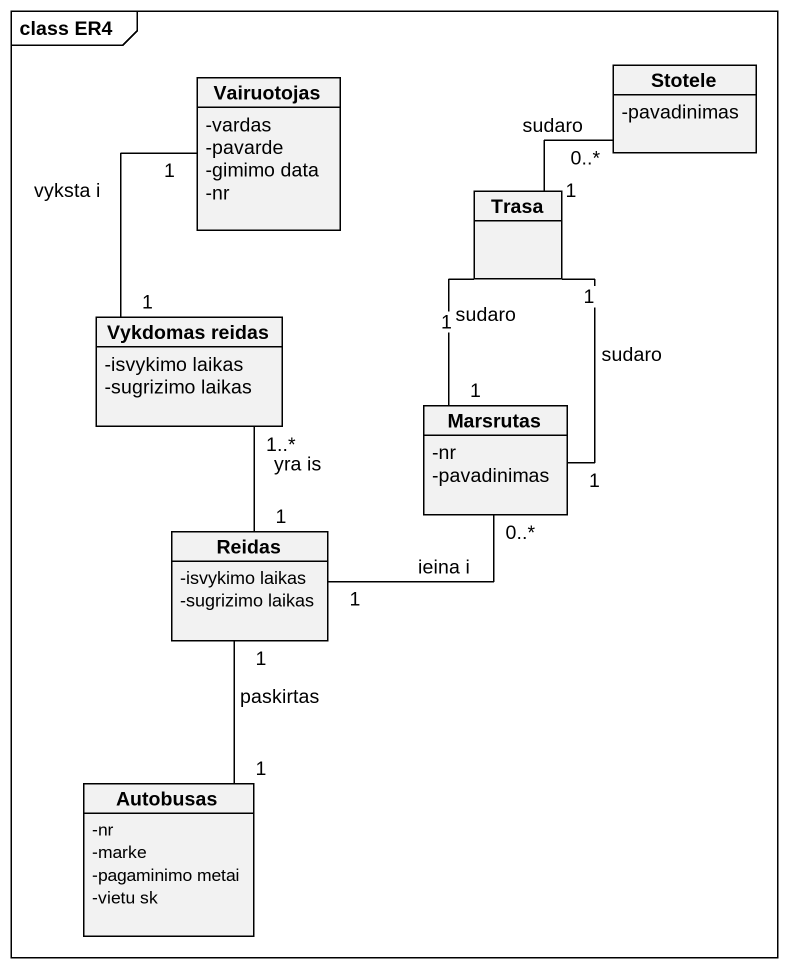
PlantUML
@startuml
mainframe class ER4
hide circle
hide empty members
skinparam classAttributeIconSize 0
class Vairuotojas {
  -vardas
  -pavarde
  -gimimo data
  -nr
}
class Stotele {
  -pavadinimas
}
class Trasa
class "Vykdomas reidas" as Vykdomas_reidas {
  -isvykimo laikas
  -sugrizimo laikas
}
class Marsrutas {
  -nr
  -pavadinimas
}
class Reidas {
  -isvykimo laikas
  -sugrizimo laikas
}
class Autobusas {
  -nr
  -marke
  -pagaminimo metai
  -vietu sk
}
Vairuotojas "1" -- "1" Vykdomas_reidas : vyksta i
Stotele "0..*" -- "1" Trasa : sudaro
Trasa "1" -- "1" Marsrutas : sudaro
Trasa "1" -- "1" Marsrutas : sudaro
Marsrutas "0..*" -left- "1" Reidas : ieina i
Reidas "1" -up- "1..*" Vykdomas_reidas : yra is
Autobusas "1" -up- "1" Reidas : paskirtas
@enduml
